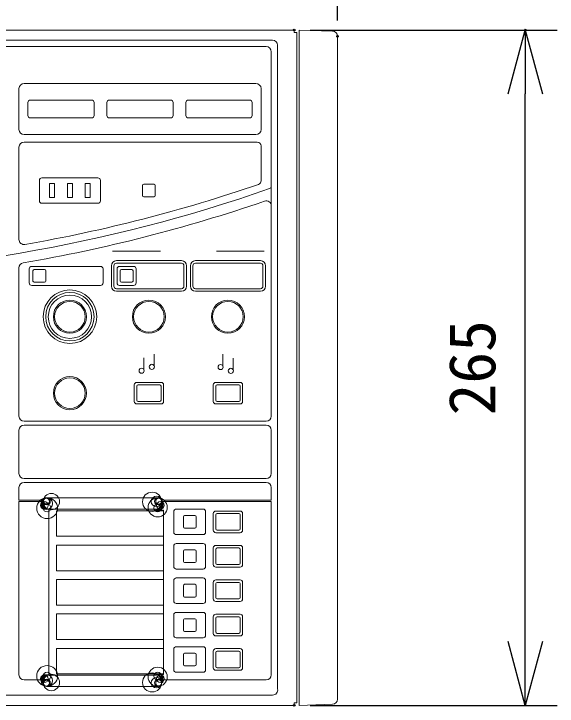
# Model space of a CAD drawing. Units: millimetres, scale not verified. Extents: x -62 to 63, y -56 to 57.
# Drawn here: x -3.01 to 18.3, y 6.22 to 33.39 of the extents above; entities that cross this region are included whole.
import ezdxf
from ezdxf.enums import TextEntityAlignment as Align

# ---------------------------------------------------------------- set-up
doc = ezdxf.new("R2010")
doc.units = ezdxf.units.MM
doc.header["$LTSCALE"] = 0.125
doc.header["$PDMODE"] = 32
doc.header["$PDSIZE"] = 0.0625
doc.layers.add('0-0_0', color=7, linetype='Continuous')
doc.layers.add('0-1_Defpoints', color=7, linetype='Continuous')
doc.layers.add('0-5_GAIKEI', color=1, linetype='Continuous', lineweight=18)
doc.styles.add('ＭＳ ゴシック', font='')
doc.styles.get('ＭＳ ゴシック').set_extended_font_data('MS Gothic')

# ---------------------------------------------------------------- blocks, each defined once
blk = doc.blocks.new('_Open30')
at = {"layer": '0-0_0'}
blk.add_line((0, 0), (-1, 0), dxfattribs=at)
blk.add_lwpolyline([(-1, 0.26795), (0, 0), (-1, -0.26795)], dxfattribs=at)
blk = doc.blocks.new('D2')
at = {"layer": '0-0_0'}
for p, q in [((29.178, 221.1287), (29.178, 228.0307)), ((74.178, 221.1287), (74.178, 228.0307)), ((71.678, 226.7807), (31.678, 226.7807))]:
    blk.add_line(p, q, dxfattribs=at)
at = {"layer": '0-1_Defpoints'}
for p in [(29.178, 226.7807), (29.178, 220.5037), (74.178, 220.5037)]:
    blk.add_point(p, dxfattribs=at)
at = {"layer": '0-0_0', "xscale": 2.5, "yscale": 2.5, "rotation": 180}
blk.add_blockref('_Open30', (29.178, 226.7807), dxfattribs=at)
at = {"layer": '0-0_0', "xscale": 2.5, "yscale": 2.5}
blk.add_blockref('_Open30', (74.178, 226.7807), dxfattribs=at)
at = {"layer": '0-0_0', "style": 'ＭＳ ゴシック'}
blk.add_text('450', height=1.833, dxfattribs=at).set_placement((49.803, 227.4057), align=Align.BOTTOM_LEFT)
blk = doc.blocks.new('D3')
at = {"layer": '0-0_0'}
for p, q in [((73.103, 220.7492), (82.7946, 220.7492)), ((81.5446, 196.7492), (81.5446, 218.2492)), ((73.103, 194.2492), (82.7946, 194.2492))]:
    blk.add_line(p, q, dxfattribs=at)
at = {"layer": '0-1_Defpoints'}
for p in [(72.478, 220.7492), (81.5446, 220.7492), (72.478, 194.2492)]:
    blk.add_point(p, dxfattribs=at)
at = {"layer": '0-0_0', "xscale": 2.5, "yscale": 2.5}
for p, rotation in [((81.5446, 220.7492), 90), ((81.5446, 194.2492), 270)]:
    blk.add_blockref('_Open30', p, dxfattribs=dict(at, rotation=rotation))
at = {"layer": '0-0_0', "style": 'ＭＳ ゴシック'}
blk.add_text('265', height=1.833, rotation=90, dxfattribs=at).set_placement((80.9196, 205.6242), align=Align.BOTTOM_LEFT)

msp = doc.modelspace()

# ---------------------------------------------------------------- linework, layer by layer
at = {"layer": '0-5_GAIKEI', "color": 7}
for p, q in [((7.9874, 32.7541), (-33.5126, 32.7541)), ((9.4943, 32.7084), (8.1874, 32.7541)), ((9.6874, 6.4996), (9.6874, 32.5085)), ((-30.9332, 6.2541), (7.9874, 6.2541)), ((8.1874, 6.2541), (9.4943, 6.2997))]:
    msp.add_line(p, q, dxfattribs=at)
at = {"layer": '0-5_GAIKEI'}
for p, q in [((8.0874, 6.3541), (8.0874, 32.6541)), ((8.1874, 32.7541), (8.1874, 6.2541)), ((7.1374, 32.3541), (-32.5626, 32.3541)), ((6.8874, 32.1041), (-32.5126, 32.1041)), ((7.3374, 32.1541), (7.3374, 6.8963)), ((7.0874, 17.6041), (7.0874, 31.9041)), ((-2.8126, 30.4541), (-2.8126, 28.8541)), ((6.4874, 30.6541), (-2.6126, 30.6541)), ((6.6874, 30.4541), (6.6874, 28.8541)), ((-2.4626, 29.4041), (-2.4626, 29.9041)), ((-2.3626, 30.0041), (0.0374, 30.0041)), ((0.1374, 29.9041), (0.1374, 29.4041)), ((0.6374, 29.4041), (0.6374, 29.9041)), ((0.7374, 30.0041), (3.1374, 30.0041)), ((3.2374, 29.9041), (3.2374, 29.4041)), ((3.7374, 29.4041), (3.7374, 29.9041)), ((3.8374, 30.0041), (6.2374, 30.0041)), ((6.3374, 29.9041), (6.3374, 29.4041)), ((0.0374, 29.3041), (-2.3626, 29.3041)), ((3.1374, 29.3041), (0.7374, 29.3041)), ((6.2374, 29.3041), (3.8374, 29.3041)), ((6.4874, 28.6541), (-2.6126, 28.6541)), ((6.5374, 28.3541), (-2.6126, 28.3541)), ((-2.8126, 28.1541), (-2.8126, 24.5358)), ((6.6874, 28.2041), (6.6874, 26.8391)), ((-1.9126, 26.9541), (0.2874, 26.9541)), ((-2.0126, 26.0541), (-2.0126, 26.8541)), ((-1.6126, 26.7291), (-1.4126, 26.7291)), ((-1.6126, 26.1791), (-1.6126, 26.7291)), ((-1.4126, 26.7291), (-1.4126, 26.1791)), ((-0.2126, 26.7291), (-0.0126, 26.7291)), ((-0.2126, 26.1791), (-0.2126, 26.7291)), ((-0.0126, 26.7291), (-0.0126, 26.1791)), ((0.3874, 26.8541), (0.3874, 26.0541)), ((2.0374, 26.2541), (2.0374, 26.6541)), ((2.0874, 26.7041), (2.4874, 26.7041)), ((2.5374, 26.6541), (2.5374, 26.2541)), ((-1.4126, 26.1791), (-1.6126, 26.1791)), ((-0.0126, 26.1791), (-0.2126, 26.1791)), ((2.4874, 26.2041), (2.0874, 26.2041)), ((0.2874, 25.9541), (-1.9126, 25.9541)), ((0.8624, 24.0791), (2.7374, 24.0791)), ((4.9374, 24.0791), (6.8124, 24.0791)), ((3.5624, 23.7041), (1.0124, 23.7041)), ((6.6624, 23.7041), (4.1124, 23.7041)), ((-2.8126, 23.4196), (-2.8126, 17.6041)), ((-2.4126, 22.8291), (-2.4126, 23.3791)), ((-2.3126, 23.4791), (0.3874, 23.4791)), ((0.4874, 23.3791), (0.4874, 22.8291)), ((0.8124, 23.5041), (0.8124, 22.7041)), ((0.9124, 23.5041), (0.9124, 22.7041)), ((3.5624, 23.6041), (1.0124, 23.6041)), ((1.0374, 22.8291), (1.0374, 23.3791)), ((1.1374, 23.4791), (1.6874, 23.4791)), ((1.7874, 23.3791), (1.7874, 22.8291)), ((3.6624, 22.7041), (3.6624, 23.5041)), ((3.7624, 22.7041), (3.7624, 23.5041)), ((3.9124, 23.5041), (3.9124, 22.7041)), ((4.0124, 23.5041), (4.0124, 22.7041)), ((6.6624, 23.6041), (4.1124, 23.6041)), ((6.7624, 22.7041), (6.7624, 23.5041)), ((6.8624, 22.7041), (6.8624, 23.5041)), ((-2.2626, 22.9041), (-2.2626, 23.3041)), ((-2.2126, 23.3541), (-1.8126, 23.3541)), ((-1.7626, 23.3041), (-1.7626, 22.9041)), ((1.1624, 22.9041), (1.1624, 23.3041)), ((1.2124, 23.3541), (1.6124, 23.3541)), ((1.6624, 23.3041), (1.6624, 22.9041)), ((-1.8126, 22.8541), (-2.2126, 22.8541)), ((1.6124, 22.8541), (1.2124, 22.8541)), ((0.3874, 22.7291), (-2.3126, 22.7291)), ((1.0124, 22.6041), (3.5624, 22.6041)), ((1.6874, 22.7291), (1.1374, 22.7291)), ((4.1124, 22.6041), (6.6624, 22.6041)), ((1.0124, 22.5041), (3.5624, 22.5041)), ((4.1124, 22.5041), (6.6624, 22.5041)), ((2.0874, 19.4356), (2.0874, 19.8856)), ((2.4874, 19.5856), (2.4874, 20.0356)), ((5.1874, 19.5791), (5.1874, 20.0291)), ((5.5874, 19.4291), (5.5874, 19.8791)), ((1.7124, 18.1791), (1.7124, 18.8291)), ((1.8124, 18.9291), (2.7624, 18.9291)), ((1.8124, 18.2291), (1.8124, 18.7791)), ((1.8624, 18.8291), (2.7124, 18.8291)), ((2.7624, 18.7791), (2.7624, 18.2291)), ((2.8624, 18.8291), (2.8624, 18.1791)), ((4.8124, 18.1791), (4.8124, 18.8291)), ((4.9124, 18.9291), (5.8624, 18.9291)), ((4.9124, 18.2291), (4.9124, 18.7791)), ((4.9624, 18.8291), (5.8124, 18.8291)), ((5.8624, 18.7791), (5.8624, 18.2291)), ((5.9624, 18.8291), (5.9624, 18.1791)), ((2.7624, 18.0791), (1.8124, 18.0791)), ((2.7124, 18.1791), (1.8624, 18.1791)), ((5.8624, 18.0791), (4.9124, 18.0791)), ((5.8124, 18.1791), (4.9624, 18.1791)), ((-2.6126, 17.4041), (6.8874, 17.4041)), ((6.8874, 17.2541), (-2.6126, 17.2541)), ((-2.8126, 17.0541), (-2.8126, 15.3541)), ((7.0874, 15.3541), (7.0874, 17.0541)), ((-2.6126, 15.1541), (6.8874, 15.1541)), ((-2.6126, 15.0041), (6.8874, 15.0041)), ((-2.8126, 14.3041), (-2.8126, 14.8041)), ((7.0874, 14.3041), (7.0874, 14.8041)), ((-1.7228, 14.3991), (2.6476, 14.3991)), ((-1.8553, 14.3041), (-2.8126, 14.3041)), ((-1.8626, 14.2541), (-2.8126, 14.2541)), ((-2.8126, 14.2541), (-2.8126, 7.4541)), ((-1.8626, 14.2464), (-1.9076, 14.2464)), ((-1.9076, 14.0017), (-1.9076, 14.2464)), ((-1.8626, 13.989), (-1.8626, 14.2592)), ((7.0874, 14.3041), (2.78, 14.3041)), ((2.7874, 14.2592), (2.7874, 13.989)), ((7.0874, 14.2541), (2.7874, 14.2541)), ((2.8324, 14.2464), (2.7874, 14.2464)), ((2.8324, 14.0017), (2.8324, 14.2464)), ((7.0874, 7.4541), (7.0874, 14.2541)), ((-1.8626, 14.0017), (-1.9076, 14.0017)), ((-1.664, 13.9491), (-1.8227, 13.9491)), ((-1.6626, 13.9532), (-1.664, 13.9491)), ((2.5874, 13.9532), (-1.6626, 13.9532)), ((-1.6376, 13.9532), (-1.6376, 7.4449)), ((-1.3376, 13.8891), (-1.3376, 12.8891)), ((-1.3376, 13.8891), (2.8624, 13.8891)), ((2.5624, 13.9191), (2.5624, 13.9532)), ((2.5624, 13.9191), (2.8624, 13.9191)), ((2.5874, 13.9532), (2.5888, 13.9491)), ((2.7474, 13.9491), (2.5888, 13.9491)), ((2.8324, 14.0017), (2.7874, 14.0017)), ((2.8624, 7.4591), (2.8624, 13.9191)), ((4.4124, 13.9541), (3.3624, 13.9541)), ((4.9124, 13.8791), (5.8624, 13.8791)), ((3.2624, 13.8541), (3.2624, 13.0541)), ((3.6374, 13.2541), (3.6374, 13.6541)), ((3.6874, 13.7041), (4.0874, 13.7041)), ((4.1374, 13.6541), (4.1374, 13.2541)), ((4.5124, 13.0541), (4.5124, 13.8541)), ((4.8124, 13.1291), (4.8124, 13.7791)), ((4.9124, 13.1791), (4.9124, 13.7291)), ((4.9624, 13.7791), (5.8124, 13.7791)), ((5.8624, 13.7291), (5.8624, 13.1791)), ((5.9624, 13.7791), (5.9624, 13.1291)), ((4.0874, 13.2041), (3.6874, 13.2041)), ((5.8124, 13.1291), (4.9624, 13.1291)), ((-1.3376, 12.8891), (2.8624, 12.8891)), ((3.3624, 12.9541), (4.4124, 12.9541)), ((5.8624, 13.0291), (4.9124, 13.0291)), ((-1.3376, 12.5391), (-1.3376, 11.5391)), ((-1.3376, 12.5391), (2.8624, 12.5391)), ((3.2624, 12.5041), (3.2624, 11.7041)), ((4.4124, 12.6041), (3.3624, 12.6041)), ((4.5124, 11.7041), (4.5124, 12.5041)), ((4.9124, 12.5291), (5.8624, 12.5291)), ((3.6374, 11.9041), (3.6374, 12.3041)), ((3.6874, 12.3541), (4.0874, 12.3541)), ((4.1374, 12.3041), (4.1374, 11.9041)), ((4.8124, 11.7791), (4.8124, 12.4291)), ((4.9124, 11.8291), (4.9124, 12.3791)), ((4.9624, 12.4291), (5.8124, 12.4291)), ((5.8624, 12.3791), (5.8624, 11.8291)), ((5.9624, 12.4291), (5.9624, 11.7791)), ((4.0874, 11.8541), (3.6874, 11.8541)), ((5.8124, 11.7791), (4.9624, 11.7791)), ((-1.3376, 11.5391), (2.8624, 11.5391)), ((3.3624, 11.6041), (4.4124, 11.6041)), ((5.8624, 11.6791), (4.9124, 11.6791)), ((-1.3376, 11.1891), (-1.3376, 10.1891)), ((-1.3376, 11.1891), (2.8624, 11.1891)), ((3.2624, 11.1541), (3.2624, 10.3541)), ((4.4124, 11.2541), (3.3624, 11.2541)), ((4.5124, 10.3541), (4.5124, 11.1541)), ((4.9124, 11.1791), (5.8624, 11.1791)), ((3.6374, 10.5541), (3.6374, 10.9541)), ((3.6874, 11.0041), (4.0874, 11.0041)), ((4.1374, 10.9541), (4.1374, 10.5541)), ((4.8124, 10.4291), (4.8124, 11.0791)), ((4.9124, 10.4791), (4.9124, 11.0291)), ((4.9624, 11.0791), (5.8124, 11.0791)), ((5.8624, 11.0291), (5.8624, 10.4791)), ((5.9624, 11.0791), (5.9624, 10.4291)), ((4.0874, 10.5041), (3.6874, 10.5041)), ((5.8624, 10.3291), (4.9124, 10.3291)), ((5.8124, 10.4291), (4.9624, 10.4291)), ((-1.3376, 10.1891), (2.8624, 10.1891)), ((3.3624, 10.2541), (4.4124, 10.2541)), ((-1.3376, 9.8391), (-1.3376, 8.8391)), ((-1.3376, 9.8391), (2.8624, 9.8391)), ((3.2624, 9.8041), (3.2624, 9.0041)), ((4.4124, 9.9041), (3.3624, 9.9041)), ((4.5124, 9.0041), (4.5124, 9.8041)), ((4.9124, 9.8291), (5.8624, 9.8291)), ((3.6374, 9.2041), (3.6374, 9.6041)), ((3.6874, 9.6541), (4.0874, 9.6541)), ((4.1374, 9.6041), (4.1374, 9.2041)), ((4.8124, 9.0791), (4.8124, 9.7291)), ((4.9124, 9.1291), (4.9124, 9.6791)), ((4.9624, 9.7291), (5.8124, 9.7291)), ((5.8624, 9.6791), (5.8624, 9.1291)), ((5.9624, 9.7291), (5.9624, 9.0791)), ((4.0874, 9.1541), (3.6874, 9.1541)), ((5.8624, 8.9791), (4.9124, 8.9791)), ((5.8124, 9.0791), (4.9624, 9.0791)), ((-1.3376, 8.8391), (2.8624, 8.8391)), ((3.3624, 8.9041), (4.4124, 8.9041)), ((-1.3376, 8.4891), (-1.3376, 7.4891)), ((-1.3376, 8.4891), (2.8624, 8.4891)), ((3.2624, 8.4541), (3.2624, 7.6541)), ((4.4124, 8.5541), (3.3624, 8.5541)), ((4.5124, 7.6541), (4.5124, 8.4541)), ((4.9124, 8.4791), (5.8624, 8.4791)), ((3.6374, 7.8541), (3.6374, 8.2541)), ((3.6874, 8.3041), (4.0874, 8.3041)), ((4.1374, 8.2541), (4.1374, 7.8541)), ((4.8124, 7.7291), (4.8124, 8.3791)), ((4.9124, 7.7791), (4.9124, 8.3291)), ((4.9624, 8.3791), (5.8124, 8.3791)), ((5.8624, 8.3291), (5.8624, 7.7791)), ((5.9624, 8.3791), (5.9624, 7.7291)), ((4.0874, 7.8041), (3.6874, 7.8041)), ((5.8624, 7.6291), (4.9124, 7.6291)), ((5.8124, 7.7291), (4.9624, 7.7291)), ((-1.9076, 7.1517), (-1.9076, 7.3964)), ((-1.9076, 7.3964), (-1.8626, 7.3964)), ((-1.8626, 7.1389), (-1.8626, 7.4091)), ((-1.8227, 7.4491), (-1.664, 7.4491)), ((-1.664, 7.4491), (-1.6626, 7.4449)), ((-1.6626, 7.4449), (2.5874, 7.4449)), ((-1.3376, 7.4891), (2.8624, 7.4891)), ((2.5624, 7.4591), (2.8624, 7.4591)), ((2.5624, 7.4449), (2.5624, 7.4591)), ((2.5888, 7.4491), (2.5874, 7.4449)), ((2.5888, 7.4491), (2.7474, 7.4491)), ((2.7874, 7.4091), (2.7874, 7.1389)), ((2.7874, 7.3964), (2.8324, 7.3964)), ((2.8324, 7.1517), (2.8324, 7.3964)), ((3.3624, 7.5541), (4.4124, 7.5541)), ((-2.6126, 7.2541), (-1.9076, 7.2541)), ((-1.9076, 7.1517), (-1.8626, 7.1517)), ((2.7874, 7.1517), (2.8324, 7.1517)), ((2.8324, 7.2541), (6.8874, 7.2541)), ((2.6476, 6.9991), (-1.7228, 6.9991)), ((-24.1126, 6.6541), (7.1374, 6.6541))]:
    msp.add_line(p, q, dxfattribs=at)
for points in [[(7.9874, 32.7541), (7.9874, 32.6541), (8.0874, 32.6541)], [(7.9874, 6.2541), (7.9874, 6.3541), (8.0874, 6.3541)]]:
    msp.add_lwpolyline(points, dxfattribs=at)
msp.add_lwpolyline([(-0.9126, 26.7291), (-0.7126, 26.7291), (-0.7126, 26.1791), (-0.9126, 26.1791)], close=True, dxfattribs=at)
for centre, radius in [((-0.8126, 21.5041), 1.05), ((-0.8126, 21.5041), 0.95), ((-0.8126, 21.5041), 0.85), ((-0.8126, 21.5041), 0.65), ((-0.8126, 21.5041), 0.6), ((2.2874, 21.5041), 0.65), ((2.2874, 21.5041), 0.6), ((5.3874, 21.5041), 0.65), ((5.3874, 21.5041), 0.6), ((2.4008, 19.5356), 0.1), ((5.1008, 19.5291), 0.1), ((2.0008, 19.3856), 0.1), ((5.5008, 19.3791), 0.1), ((-0.8126, 18.5041), 0.65), ((-0.8126, 18.5041), 0.6), ((-1.707, 13.9902), 0.4092), ((-1.7179, 14.1723), 0.2268), ((-1.5412, 14.2483), 0.3216), ((-1.7229, 14.2593), 0.1398), ((-1.7269, 14.2774), 0.1212), ((2.4115, 14.2434), 0.3762), ((2.6317, 14.0233), 0.376), ((2.5828, 14.2553), 0.2044), ((2.6476, 14.2592), 0.1398), ((2.6497, 14.2586), 0.1401), ((-1.8131, 14.0999), 0.1512), ((-1.7118, 13.9985), 0.1512), ((-1.7408, 14.2631), 0.1215), ((2.6365, 13.9985), 0.1512), ((2.6708, 14.2646), 0.116), ((2.7379, 14.0999), 0.1512), ((-1.8222, 13.9989), 0.0498), ((-1.8227, 13.989), 0.04), ((-1.8098, 13.9898), 0.0527), ((-1.8288, 13.987), 0.0336), ((-1.8245, 13.9838), 0.0344), ((2.7375, 13.9895), 0.0498), ((2.7466, 14.0019), 0.0527), ((2.7474, 13.989), 0.04), ((2.7494, 13.9829), 0.0336), ((2.7527, 13.9872), 0.0344), ((-1.707, 7.4079), 0.4092), ((2.6317, 7.3748), 0.376), ((-1.8131, 7.2982), 0.1512), ((-1.7179, 7.2258), 0.2268), ((-1.8222, 7.3992), 0.0498), ((-1.7118, 7.3996), 0.1512), ((-1.5412, 7.1498), 0.3216), ((-1.8227, 7.4091), 0.04), ((-1.8098, 7.4083), 0.0527), ((-1.8288, 7.4111), 0.0336), ((-1.8245, 7.4143), 0.0344), ((2.4115, 7.1547), 0.3762), ((2.5828, 7.1428), 0.2044), ((2.6365, 7.3996), 0.1512), ((2.7379, 7.2982), 0.1512), ((2.7375, 7.4086), 0.0498), ((2.7466, 7.3962), 0.0527), ((2.7474, 7.4091), 0.04), ((2.7494, 7.4152), 0.0336), ((2.7527, 7.4109), 0.0344), ((-1.7229, 7.1388), 0.1398), ((-1.7408, 7.135), 0.1215), ((-1.7269, 7.1207), 0.1212), ((2.6476, 7.1389), 0.1398), ((2.6497, 7.1395), 0.1401), ((2.6708, 7.1335), 0.116)]:
    msp.add_circle(centre, radius, dxfattribs=at)
at = {"layer": '0-5_GAIKEI', "color": 7}
for centre, start, end in [((9.4874, 32.5085), 0, 88), ((9.4874, 6.4996), 272, 0)]:
    msp.add_arc(centre, 0.2, start, end, dxfattribs=at)
at = {"layer": '0-5_GAIKEI'}
for centre, radius, start, end in [((7.1374, 32.1541), 0.2, 0, 90), ((6.8874, 31.9041), 0.2, 0, 90), ((-2.6126, 30.4541), 0.2, 90, 180), ((6.4874, 30.4541), 0.2, 0, 90), ((-2.3626, 29.9041), 0.1, 90, 180), ((0.0374, 29.9041), 0.1, 0, 90), ((0.7374, 29.9041), 0.1, 90, 180), ((3.1374, 29.9041), 0.1, 0, 90), ((3.8374, 29.9041), 0.1, 90, 180), ((6.2374, 29.9041), 0.1, 0, 90), ((-2.3626, 29.4041), 0.1, 180, 270), ((0.0374, 29.4041), 0.1, 270, 0), ((0.7374, 29.4041), 0.1, 180, 270), ((3.1374, 29.4041), 0.1, 270, 0), ((3.8374, 29.4041), 0.1, 180, 270), ((6.2374, 29.4041), 0.1, 270, 0), ((-2.6126, 28.8541), 0.2, 180, 270), ((6.4874, 28.8541), 0.2, 270, 0), ((-2.6126, 28.1541), 0.2, 90, 180), ((6.5374, 28.2041), 0.15, 0, 90), ((-1.9126, 26.8541), 0.1, 90, 180), ((0.2874, 26.8541), 0.1, 0, 90), ((-12.8126, 83.0908), 59.6368, 279.8815, 288.98269), ((2.0874, 26.6541), 0.05, 90, 180), ((2.4874, 26.6541), 0.05, 0, 90), ((6.5374, 26.8391), 0.15, 288.98269, 0), ((6.9874, 26.6249), 0.1, 289.32343, 0), ((-12.8126, 83.0908), 59.9368, 250.74457, 289.32343), ((2.0874, 26.2541), 0.05, 180, 270), ((2.4874, 26.2541), 0.05, 270, 0), ((-12.8126, 83.0908), 60.3368, 279.70019, 288.99115), ((-1.9126, 26.0541), 0.1, 180, 270), ((0.2874, 26.0541), 0.1, 270, 0), ((6.8874, 25.8491), 0.2, 0, 108.99115), ((-2.6126, 24.5358), 0.2, 180, 279.8815), ((1.0124, 23.5041), 0.2, 90, 180), ((3.5624, 23.5041), 0.2, 0, 90), ((4.1124, 23.5041), 0.2, 90, 180), ((6.6624, 23.5041), 0.2, 0, 90), ((-2.6126, 23.4196), 0.2, 99.70019, 180), ((-2.3126, 23.3791), 0.1, 90, 180), ((0.3874, 23.3791), 0.1, 0, 90), ((1.0124, 23.5041), 0.1, 90, 180), ((1.1374, 23.3791), 0.1, 90, 180), ((1.6874, 23.3791), 0.1, 0, 90), ((3.5624, 23.5041), 0.1, 0, 90), ((4.1124, 23.5041), 0.1, 90, 180), ((6.6624, 23.5041), 0.1, 0, 90), ((-2.2126, 23.3041), 0.05, 90, 180), ((-1.8126, 23.3041), 0.05, 0, 90), ((1.2124, 23.3041), 0.05, 90, 180), ((1.6124, 23.3041), 0.05, 0, 90), ((-2.3126, 22.8291), 0.1, 180, 270), ((-2.2126, 22.9041), 0.05, 180, 270), ((-1.8126, 22.9041), 0.05, 270, 0), ((0.3874, 22.8291), 0.1, 270, 0), ((1.1374, 22.8291), 0.1, 180, 270), ((1.2124, 22.9041), 0.05, 180, 270), ((1.6124, 22.9041), 0.05, 270, 0), ((1.6874, 22.8291), 0.1, 270, 0), ((1.0124, 22.7041), 0.2, 180, 270), ((1.0124, 22.7041), 0.1, 180, 270), ((3.5624, 22.7041), 0.2, 270, 0), ((3.5624, 22.7041), 0.1, 270, 0), ((4.1124, 22.7041), 0.2, 180, 270), ((4.1124, 22.7041), 0.1, 180, 270), ((6.6624, 22.7041), 0.1, 270, 0), ((6.6624, 22.7041), 0.2, 270, 0), ((1.8124, 18.8291), 0.1, 90, 180), ((1.8624, 18.7791), 0.05, 90, 180), ((2.7124, 18.7791), 0.05, 0, 90), ((2.7624, 18.8291), 0.1, 0, 90), ((4.9124, 18.8291), 0.1, 90, 180), ((4.9624, 18.7791), 0.05, 90, 180), ((5.8124, 18.7791), 0.05, 0, 90), ((5.8624, 18.8291), 0.1, 0, 90), ((1.8624, 18.2291), 0.05, 180, 270), ((2.7124, 18.2291), 0.05, 270, 0), ((4.9624, 18.2291), 0.05, 180, 270), ((5.8124, 18.2291), 0.05, 270, 0), ((1.8124, 18.1791), 0.1, 180, 270), ((2.7624, 18.1791), 0.1, 270, 0), ((4.9124, 18.1791), 0.1, 180, 270), ((5.8624, 18.1791), 0.1, 270, 0), ((-2.6126, 17.6041), 0.2, 180, 270), ((6.8874, 17.6041), 0.2, 270, 0), ((-2.6126, 17.0541), 0.2, 90, 180), ((6.8874, 17.0541), 0.2, 0, 90), ((-2.6126, 15.3541), 0.2, 180, 270), ((6.8874, 15.3541), 0.2, 270, 0), ((-2.6126, 14.8041), 0.2, 90, 180), ((6.8874, 14.8041), 0.2, 0, 90), ((3.3624, 13.8541), 0.1, 90, 180), ((4.4124, 13.8541), 0.1, 0, 90), ((4.9124, 13.7791), 0.1, 90, 180), ((5.8624, 13.7791), 0.1, 0, 90), ((3.6874, 13.6541), 0.05, 90, 180), ((4.0874, 13.6541), 0.05, 0, 90), ((4.9624, 13.7291), 0.05, 90, 180), ((5.8124, 13.7291), 0.05, 0, 90), ((3.3624, 13.0541), 0.1, 180, 270), ((3.6874, 13.2541), 0.05, 180, 270), ((4.0874, 13.2541), 0.05, 270, 0), ((4.4124, 13.0541), 0.1, 270, 0), ((4.9124, 13.1291), 0.1, 180, 270), ((4.9624, 13.1791), 0.05, 180, 270), ((5.8124, 13.1791), 0.05, 270, 0), ((5.8624, 13.1291), 0.1, 270, 0), ((3.3624, 12.5041), 0.1, 90, 180), ((4.4124, 12.5041), 0.1, 0, 90), ((4.9124, 12.4291), 0.1, 90, 180), ((5.8624, 12.4291), 0.1, 0, 90), ((3.6874, 12.3041), 0.05, 90, 180), ((4.0874, 12.3041), 0.05, 0, 90), ((4.9624, 12.3791), 0.05, 90, 180), ((5.8124, 12.3791), 0.05, 0, 90), ((3.3624, 11.7041), 0.1, 180, 270), ((3.6874, 11.9041), 0.05, 180, 270), ((4.0874, 11.9041), 0.05, 270, 0), ((4.4124, 11.7041), 0.1, 270, 0), ((4.9124, 11.7791), 0.1, 180, 270), ((4.9624, 11.8291), 0.05, 180, 270), ((5.8124, 11.8291), 0.05, 270, 0), ((5.8624, 11.7791), 0.1, 270, 0), ((3.3624, 11.1541), 0.1, 90, 180), ((4.4124, 11.1541), 0.1, 0, 90), ((4.9124, 11.0791), 0.1, 90, 180), ((5.8624, 11.0791), 0.1, 0, 90), ((3.6874, 10.9541), 0.05, 90, 180), ((4.0874, 10.9541), 0.05, 0, 90), ((4.9624, 11.0291), 0.05, 90, 180), ((5.8124, 11.0291), 0.05, 0, 90), ((3.3624, 10.3541), 0.1, 180, 270), ((3.6874, 10.5541), 0.05, 180, 270), ((4.0874, 10.5541), 0.05, 270, 0), ((4.4124, 10.3541), 0.1, 270, 0), ((4.9124, 10.4291), 0.1, 180, 270), ((4.9624, 10.4791), 0.05, 180, 270), ((5.8124, 10.4791), 0.05, 270, 0), ((5.8624, 10.4291), 0.1, 270, 0), ((3.3624, 9.8041), 0.1, 90, 180), ((4.4124, 9.8041), 0.1, 0, 90), ((4.9124, 9.7291), 0.1, 90, 180), ((5.8624, 9.7291), 0.1, 0, 90), ((3.6874, 9.6041), 0.05, 90, 180), ((4.0874, 9.6041), 0.05, 0, 90), ((4.9624, 9.6791), 0.05, 90, 180), ((5.8124, 9.6791), 0.05, 0, 90), ((3.3624, 9.0041), 0.1, 180, 270), ((3.6874, 9.2041), 0.05, 180, 270), ((4.0874, 9.2041), 0.05, 270, 0), ((4.4124, 9.0041), 0.1, 270, 0), ((4.9124, 9.0791), 0.1, 180, 270), ((4.9624, 9.1291), 0.05, 180, 270), ((5.8124, 9.1291), 0.05, 270, 0), ((5.8624, 9.0791), 0.1, 270, 0), ((3.3624, 8.4541), 0.1, 90, 180), ((4.4124, 8.4541), 0.1, 0, 90), ((4.9124, 8.3791), 0.1, 90, 180), ((5.8624, 8.3791), 0.1, 0, 90), ((3.6874, 8.2541), 0.05, 90, 180), ((4.0874, 8.2541), 0.05, 0, 90), ((4.9624, 8.3291), 0.05, 90, 180), ((5.8124, 8.3291), 0.05, 0, 90), ((3.3624, 7.6541), 0.1, 180, 270), ((3.6874, 7.8541), 0.05, 180, 270), ((4.0874, 7.8541), 0.05, 270, 0), ((4.4124, 7.6541), 0.1, 270, 0), ((4.9124, 7.7291), 0.1, 180, 270), ((4.9624, 7.7791), 0.05, 180, 270), ((5.8124, 7.7791), 0.05, 270, 0), ((5.8624, 7.7291), 0.1, 270, 0), ((-2.6126, 7.4541), 0.2, 180, 270), ((6.8874, 7.4541), 0.2, 270, 0), ((7.1412, 6.8571), 0.2, 270, 11.30886)]:
    msp.add_arc(centre, radius, start, end, dxfattribs=at)

# ---------------------------------------------------------------- block references
at = {"layer": '0-0_0'}
for name in ['D2', 'D3']:
    msp.add_blockref(name, (-64.4907, -187.9952), dxfattribs=at)

doc.saveas('drawing.dxf')
